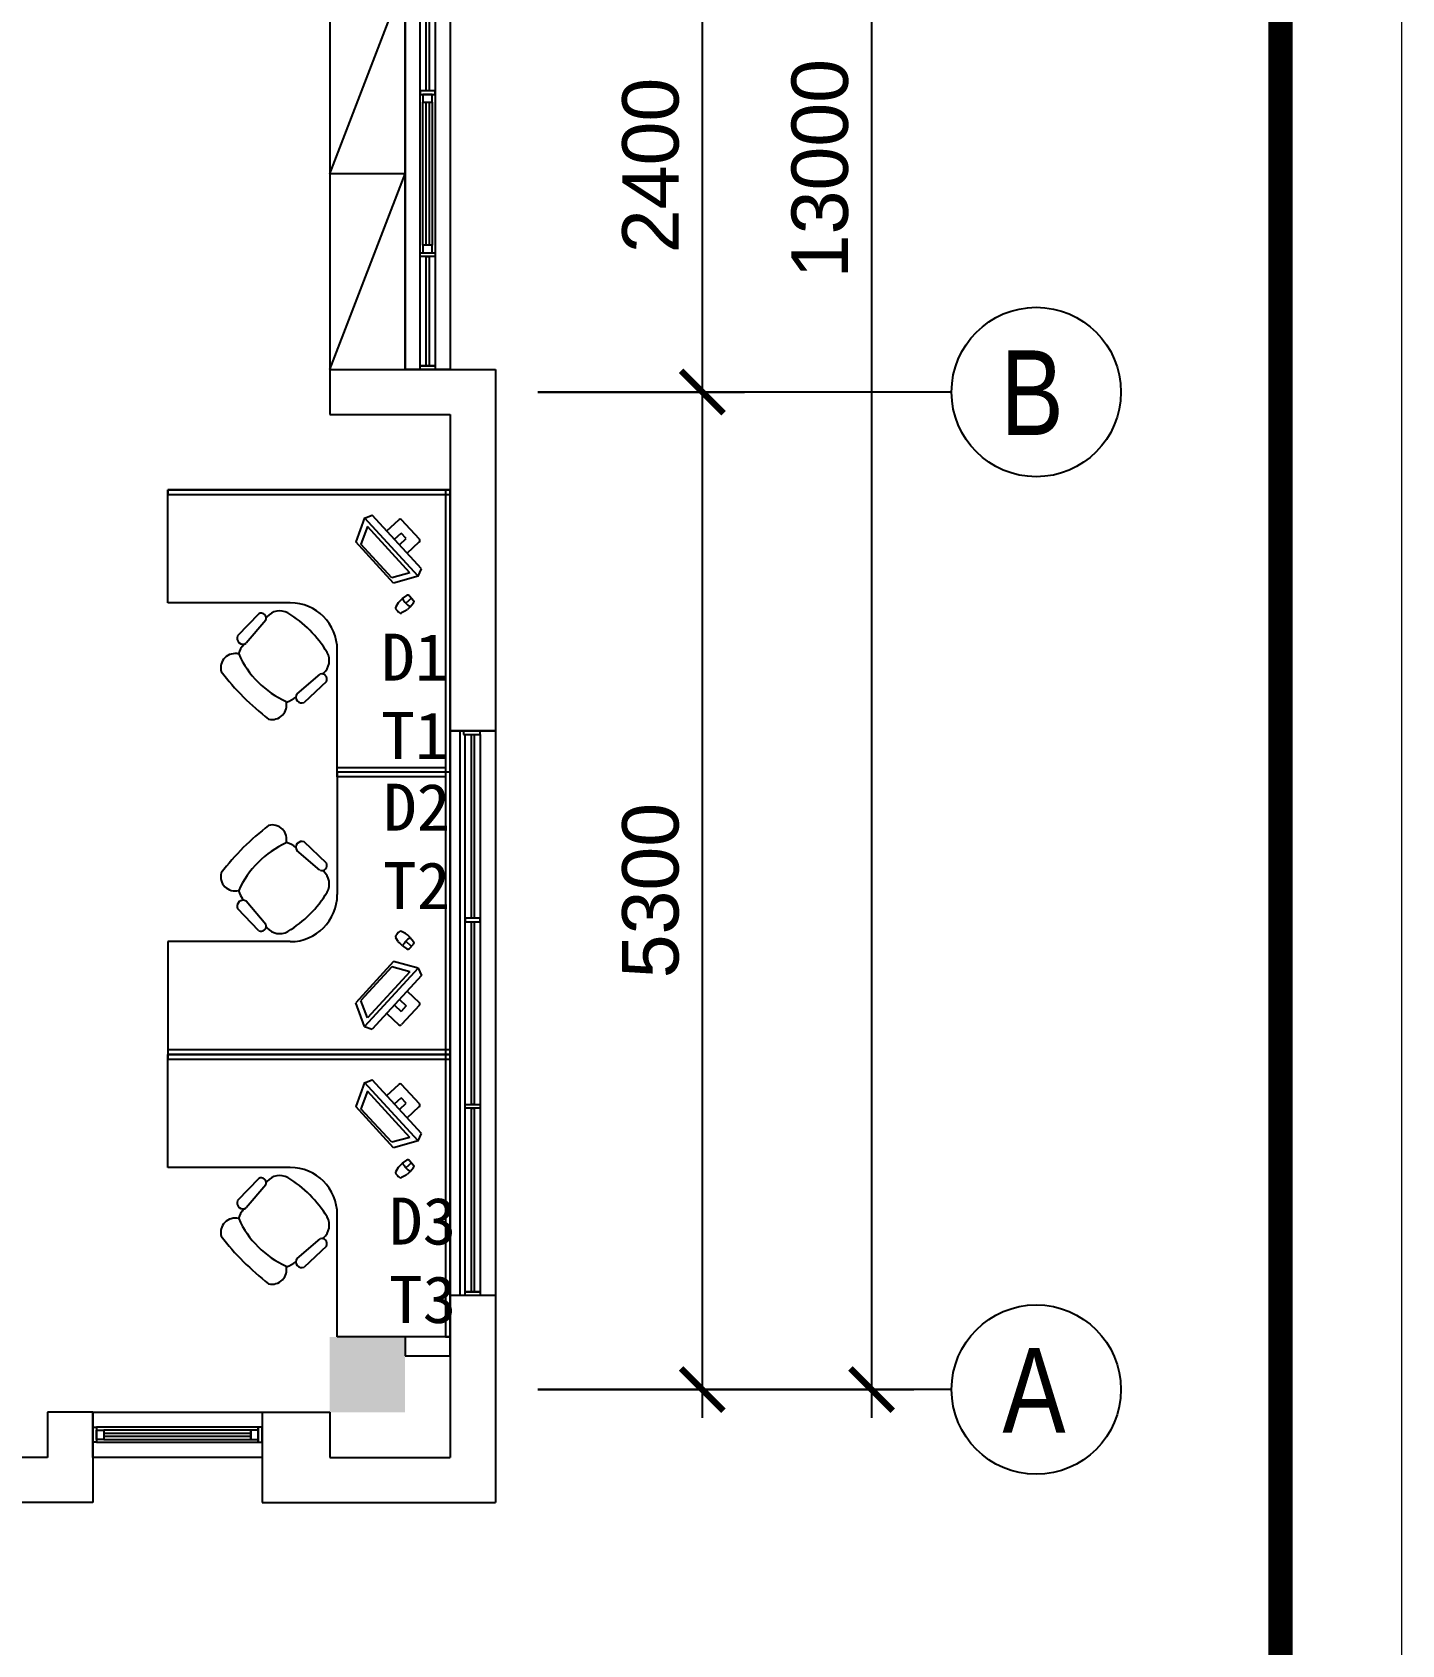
# Model space of a CAD drawing. Header units: millimetres. Extents: x 526420 to 928802, y 401925 to 509768.
# Drawn here: x 646486 to 653764, y 418581 to 427149 of the extents above; entities that cross this region are included whole.
import ezdxf

# ---------------------------------------------------------------- set-up
doc = ezdxf.new("R2010")
doc.units = ezdxf.units.MM
doc.header["$LTSCALE"] = 3000
doc.header["$MEASUREMENT"] = 0
doc.linetypes.add('CENTER', pattern=[2, 1.25, -0.25, 0.25, -0.25])
doc.layers.get('0').update_dxf_attribs({"linetype": 'CONTINUOUS'})
for name, color, linetype in [('A', 7, 'CONTINUOUS'), ('A-GRID', 1, 'CONTINUOUS'), ('D-WALL', 7, 'CONTINUOUS'), ('D-WINDOW', 7, 'CONTINUOUS'), ('P-FURNI-A', 7, 'CONTINUOUS'), ('P-FURNI-I', 7, 'CONTINUOUS'), ('窗台线', 7, 'CONTINUOUS')]:
    doc.layers.add(name, color=color, linetype=linetype)
doc.styles.add('Arial', font='ARIAL.TTF')
doc.styles.get("Standard").update_dxf_attribs({"font": 'romans.shx', "width": 0.65, "bigfont": 'hzfs1.shx'})

msp = doc.modelspace()

# ---------------------------------------------------------------- linework, layer by layer
at = {"color": 0, "linetype": 'ByBlock', "const_width": 33.8}
for points in [[(649934.4, 425349.7), (650159.4, 425124.7)], [(650159.4, 425124.7), (649934.4, 425349.7)], [(649934.4, 420049.7), (650159.4, 419824.7)], [(650834.4, 420049.7), (651059.4, 419824.7)]]:
    msp.add_lwpolyline(points, dxfattribs=at)
at = {"layer": 'A', "linetype": 'ByBlock', "lineweight": 0}
for points in [[(653764.4, 442782.1), (598341.3, 442782.1), (598341.3, 403212.6), (653764.4, 403212.6)], [(598985.8, 403857.1), (653119.9, 403857.1), (653119.9, 442137.7), (598985.8, 442137.7)]]:
    msp.add_lwpolyline(points, close=True, dxfattribs=at)
at = {"layer": 'A', "linetype": 'ByBlock', "lineweight": 0, "const_width": 128.9}
msp.add_lwpolyline([(598985.8, 403857.1), (653119.9, 403857.1), (653119.9, 442137.7), (598985.8, 442137.7)], close=True, dxfattribs=at)
at = {"layer": 'A-GRID', "color": 0, "ltscale": 0.7}
for p, q in [((650946.9, 433087.2), (650946.9, 419787.2)), ((650046.9, 427787.2), (650046.9, 425087.2)), ((650046.9, 425387.2), (650046.9, 419787.2)), ((649171.9, 425237.2), (650271.9, 425237.2)), ((649171.9, 425237.2), (650271.9, 425237.2)), ((649171.9, 419937.2), (650271.9, 419937.2)), ((649171.9, 419937.2), (651171.9, 419937.2))]:
    msp.add_line(p, q, dxfattribs=at)
at = {"layer": 'A-GRID', "color": 0, "linetype": 'CENTER'}
for p, q in [((651371.9, 425237.2), (649171.9, 425237.2)), ((651371.9, 419937.2), (649171.9, 419937.2))]:
    msp.add_line(p, q, dxfattribs=at)
at = {"layer": 'A-GRID', "color": 0, "ltscale": 5}
for centre in [(651821.9, 425237.2), (651821.9, 419937.2)]:
    msp.add_circle(centre, 450, dxfattribs=at)
at = {"layer": 'D-WALL', "color": 0}
for p, q in [((648066.9, 425357.2), (648946.9, 425357.2)), ((648066.9, 425357.2), (648066.9, 425117.2)), ((648946.9, 425357.2), (648946.9, 423437.2)), ((648066.9, 425117.2), (648706.9, 425117.2)), ((648706.9, 425117.2), (648706.9, 423437.7)), ((648946.9, 423437.2), (648707.4, 423437.2)), ((648706.9, 420437.7), (648706.9, 419577.2)), ((648946.9, 420437.2), (648707.4, 420437.2)), ((648946.9, 420437.2), (648946.9, 419337.2)), ((646806.9, 419817.2), (646566.9, 419817.2)), ((646566.9, 419817.2), (646566.9, 419577.2)), ((646806.9, 419817.2), (646806.9, 419337.2)), ((647706.9, 419817.2), (648066.9, 419817.2)), ((647706.9, 419817.2), (647706.9, 419337.2)), ((648066.9, 419817.2), (648066.9, 419577.2)), ((646566.9, 419577.2), (643846.9, 419577.2)), ((648066.9, 419577.2), (648706.9, 419577.2)), ((646806.9, 419337.2), (643846.9, 419337.2)), ((647706.9, 419337.2), (648946.9, 419337.2))]:
    msp.add_line(p, q, dxfattribs=at)
at = {"layer": 'D-WALL', "color": 0, "ltscale": 0.7}
for p, q in [((648707.4, 423437.2), (648707.4, 420437.2)), ((648757.4, 423437.2), (648757.4, 420437.2))]:
    msp.add_line(p, q, dxfattribs=at)
at = {"layer": 'D-WALL', "color": 0}
msp.add_solid([(648066.9, 420217.2), (648466.9, 420217.2), (648066.9, 419817.2), (648466.9, 419817.2)], dxfattribs=at)
at = {"layer": 'D-WINDOW', "color": 0, "ltscale": 0.7}
for p, q in [((648706.9, 427437.2), (648706.9, 425357.2)), ((648546.9, 425377.2), (648546.9, 427417.2)), ((648579.4, 426837.2), (648579.4, 427417.2)), ((648594.4, 427417.2), (648594.4, 426837.2)), ((648626.9, 427417.2), (648626.9, 425377.2)), ((648546.9, 426837.2), (648546.9, 426817.2)), ((648626.9, 426837.2), (648546.9, 426837.2)), ((648594.4, 426837.2), (648579.4, 426837.2)), ((648626.9, 426817.2), (648626.9, 426837.2)), ((648546.9, 426817.2), (648626.9, 426817.2)), ((648561.9, 426817.2), (648561.9, 426777.2)), ((648611.9, 426817.2), (648561.9, 426817.2)), ((648561.9, 426017.2), (648561.9, 426777.2)), ((648561.9, 426777.2), (648611.9, 426777.2)), ((648561.9, 426777.2), (648611.9, 426777.2)), ((648579.4, 426017.2), (648579.4, 426777.2)), ((648579.4, 426777.2), (648594.4, 426777.2)), ((648594.4, 426777.2), (648594.4, 426017.2)), ((648611.9, 426777.2), (648611.9, 426817.2)), ((648611.9, 426777.2), (648611.9, 426017.2)), ((648546.9, 425957.2), (648546.9, 425977.2)), ((648546.9, 425977.2), (648626.9, 425977.2)), ((648561.9, 426017.2), (648561.9, 425977.2)), ((648611.9, 426017.2), (648561.9, 426017.2)), ((648611.9, 426017.2), (648561.9, 426017.2)), ((648561.9, 425977.2), (648611.9, 425977.2)), ((648594.4, 426017.2), (648579.4, 426017.2)), ((648611.9, 425977.2), (648611.9, 426017.2)), ((648626.9, 425977.2), (648626.9, 425957.2)), ((648626.9, 425957.2), (648546.9, 425957.2)), ((648579.4, 425377.2), (648579.4, 425957.2)), ((648579.4, 425957.2), (648594.4, 425957.2)), ((648594.4, 425957.2), (648594.4, 425377.2)), ((648626.9, 425377.2), (648546.9, 425377.2)), ((648546.9, 425357.2), (648546.9, 425377.2)), ((648546.9, 425377.2), (648626.9, 425377.2)), ((648594.4, 425377.2), (648579.4, 425377.2)), ((648626.9, 425377.2), (648626.9, 425357.2)), ((648626.9, 425357.2), (648546.9, 425357.2)), ((648706.9, 420437.2), (648706.9, 423437.2)), ((648706.9, 423437.2), (648946.9, 423437.2)), ((648776.9, 423437.2), (648776.9, 423417.2)), ((648866.9, 423437.2), (648776.9, 423437.2)), ((648776.9, 423417.2), (648866.9, 423417.2)), ((648786.9, 420457.2), (648786.9, 423417.2)), ((648786.9, 423417.2), (648866.9, 423417.2)), ((648819.4, 422442.2), (648819.4, 423417.2)), ((648819.4, 423417.2), (648834.4, 423417.2)), ((648834.4, 423417.2), (648834.4, 422442.2)), ((648866.9, 423417.2), (648866.9, 423437.2)), ((648866.9, 423417.2), (648866.9, 420457.2)), ((648946.9, 423437.2), (648946.9, 420437.2)), ((648786.9, 422442.2), (648786.9, 422422.2)), ((648866.9, 422442.2), (648786.9, 422442.2)), ((648786.9, 422422.2), (648866.9, 422422.2)), ((648834.4, 422442.2), (648819.4, 422442.2)), ((648819.4, 421452.2), (648819.4, 422422.2)), ((648819.4, 422422.2), (648834.4, 422422.2)), ((648834.4, 422422.2), (648834.4, 421452.2)), ((648866.9, 422422.2), (648866.9, 422442.2)), ((648786.9, 421432.2), (648786.9, 421452.2)), ((648786.9, 421452.2), (648866.9, 421452.2)), ((648866.9, 421432.2), (648786.9, 421432.2)), ((648834.4, 421452.2), (648819.4, 421452.2)), ((648819.4, 420457.2), (648819.4, 421432.2)), ((648819.4, 421432.2), (648834.4, 421432.2)), ((648834.4, 421432.2), (648834.4, 420457.2)), ((648866.9, 421452.2), (648866.9, 421432.2)), ((648946.9, 420437.2), (648706.9, 420437.2)), ((648866.9, 420457.2), (648786.9, 420457.2)), ((648786.9, 420437.2), (648786.9, 420457.2)), ((648786.9, 420457.2), (648866.9, 420457.2)), ((648866.9, 420437.2), (648786.9, 420437.2)), ((648834.4, 420457.2), (648819.4, 420457.2)), ((648866.9, 420457.2), (648866.9, 420437.2)), ((646806.9, 419737.2), (646826.9, 419737.2)), ((646806.9, 419657.2), (646806.9, 419737.2)), ((647686.9, 419737.2), (646826.9, 419737.2)), ((646826.9, 419737.2), (646826.9, 419657.2)), ((646826.9, 419737.2), (646826.9, 419657.2)), ((646826.9, 419722.2), (646866.9, 419722.2)), ((646826.9, 419672.2), (646826.9, 419722.2)), ((647646.9, 419722.2), (646866.9, 419722.2)), ((646866.9, 419722.2), (646866.9, 419672.2)), ((646866.9, 419722.2), (646866.9, 419672.2)), ((647646.9, 419672.2), (647646.9, 419722.2)), ((647686.9, 419722.2), (647646.9, 419722.2)), ((647646.9, 419722.2), (647646.9, 419672.2)), ((647686.9, 419657.2), (647686.9, 419737.2)), ((647706.9, 419737.2), (647686.9, 419737.2)), ((647686.9, 419737.2), (647686.9, 419657.2)), ((647686.9, 419672.2), (647686.9, 419722.2)), ((647706.9, 419657.2), (647706.9, 419737.2)), ((646826.9, 419657.2), (646806.9, 419657.2)), ((646866.9, 419672.2), (646826.9, 419672.2)), ((646826.9, 419657.2), (647686.9, 419657.2)), ((647646.9, 419704.7), (646866.9, 419704.7)), ((646866.9, 419704.7), (646866.9, 419689.7)), ((646866.9, 419689.7), (647646.9, 419689.7)), ((646866.9, 419672.2), (647646.9, 419672.2)), ((647646.9, 419689.7), (647646.9, 419704.7)), ((647646.9, 419672.2), (647686.9, 419672.2)), ((647686.9, 419657.2), (647706.9, 419657.2)), ((647706.9, 419577.2), (646806.9, 419577.2))]:
    msp.add_line(p, q, dxfattribs=at)
at = {"layer": 'P-FURNI-A', "color": 0, "ltscale": 100}
for p, q in [((648706.9, 420217.2), (648466.9, 420217.2)), ((648466.9, 420217.2), (648466.9, 420117.2)), ((648706.9, 420217.2), (648466.9, 420217.2)), ((648466.9, 420217.2), (648466.9, 420117.2)), ((648706.9, 420117.2), (648706.9, 420217.2)), ((648706.9, 420117.2), (648706.9, 420217.2)), ((648466.9, 420117.2), (648706.9, 420117.2)), ((648466.9, 420117.2), (648706.9, 420117.2))]:
    msp.add_line(p, q, dxfattribs=at)
at = {"layer": 'P-FURNI-I', "color": 0, "ltscale": 100}
for p, q in [((648066.9, 427437.2), (648066.9, 425357.2)), ((648066.9, 426397.2), (648466.9, 427437.2)), ((648466.9, 427437.2), (648466.9, 425357.2)), ((648466.9, 426397.2), (648066.9, 426397.2)), ((648066.9, 425357.2), (648466.9, 426397.2))]:
    msp.add_line(p, q, dxfattribs=at)
at = {"layer": 'P-FURNI-I', "color": 0}
for p, q in [((647206.9, 424717.2), (647206.9, 424692.2)), ((648706.9, 424717.2), (647206.9, 424717.2)), ((647206.9, 424117.2), (647206.9, 424717.2)), ((647206.9, 424717.2), (648706.9, 424717.2)), ((647206.9, 424692.2), (648706.9, 424692.2)), ((648706.9, 424717.2), (648681.9, 424717.2)), ((648681.9, 424717.2), (648681.9, 421717.2)), ((648706.9, 424692.2), (648706.9, 424717.2)), ((648706.9, 421717.2), (648706.9, 424717.2)), ((648706.9, 424717.2), (648706.9, 423217.2)), ((648706.9, 424717.2), (648706.9, 424717.2)), ((648252.2, 424568.2), (648205.2, 424441.8)), ((648267.1, 424522.2), (648232.7, 424429.6)), ((648536.3, 424258.3), (648252.1, 424568.1)), ((648252.4, 424567.8), (648293, 424582.7)), ((648491.9, 424277.2), (648267.1, 424522.2)), ((648554.7, 424297.5), (648293, 424582.7)), ((648406.4, 424222.4), (648205.2, 424441.8)), ((648396.6, 424250.9), (648232.7, 424429.6)), ((648491.9, 424277.2), (648396.6, 424250.9)), ((648536.3, 424258.3), (648406.4, 424222.4)), ((648536.3, 424258.3), (648554.7, 424297.5)), ((647856.9, 424117.2), (647206.9, 424117.2)), ((647689.2, 424059.4), (647577.2, 423941.2)), ((647727.9, 424025.3), (647623.3, 423902.1)), ((647733.3, 424043), (647729.1, 424038.2)), ((648106.9, 423217.2), (648106.9, 423867.2)), ((648015, 423738.2), (647891.8, 423633.6)), ((648032.7, 423743.6), (648027.9, 423739.4)), ((648032.7, 423743.6), (648028, 423739.4)), ((648049.1, 423699.5), (647930.9, 423587.6)), ((648106.9, 423192.2), (648106.9, 423242.2)), ((648106.9, 423242.2), (648681.9, 423242.2)), ((648681.9, 423242.2), (648681.9, 423192.2)), ((648706.9, 423217.2), (648106.9, 423217.2)), ((648706.9, 423217.2), (648106.9, 423217.2)), ((648106.9, 423217.2), (648106.9, 422567.2)), ((648681.9, 423192.2), (648106.9, 423192.2)), ((648706.9, 421717.2), (648706.9, 423217.2)), ((648015, 422696.2), (647891.8, 422800.8)), ((648049.1, 422734.9), (647930.9, 422846.8)), ((648032.7, 422690.8), (648027.9, 422694.9)), ((648032.7, 422690.8), (648028, 422695)), ((647689.2, 422375), (647577.2, 422493.1)), ((647727.9, 422409), (647623.3, 422532.2)), ((647733.3, 422391.3), (647729.1, 422396.2)), ((647856.9, 422317.2), (647206.9, 422317.2)), ((647206.9, 422317.2), (647206.9, 421717.2)), ((648406.4, 422211.9), (648205.2, 421992.6)), ((648536.3, 422176), (648406.4, 422211.9)), ((648396.6, 422183.5), (648232.7, 422004.8)), ((648536.3, 422176), (648252.1, 421866.3)), ((648491.9, 422157.2), (648267.1, 421912.1)), ((648554.7, 422136.8), (648293, 421851.7)), ((648491.9, 422157.2), (648396.6, 422183.5)), ((648536.3, 422176), (648554.7, 422136.8)), ((648252.2, 421866.2), (648205.2, 421992.6)), ((648267.1, 421912.1), (648232.7, 422004.8)), ((648252.4, 421866.5), (648293, 421851.7)), ((647206.9, 421742.2), (647206.9, 421717.2)), ((648706.9, 421742.2), (647206.9, 421742.2)), ((647206.9, 421717.2), (648706.9, 421717.2)), ((647206.9, 421717.2), (648706.9, 421717.2)), ((647206.9, 421717.2), (647206.9, 421692.2)), ((648706.9, 421717.2), (647206.9, 421717.2)), ((647206.9, 421117.2), (647206.9, 421717.2)), ((647206.9, 421717.2), (648706.9, 421717.2)), ((647206.9, 421692.2), (648706.9, 421692.2)), ((648681.9, 421717.2), (648706.9, 421717.2)), ((648706.9, 421717.2), (648681.9, 421717.2)), ((648681.9, 421717.2), (648681.9, 420217.2)), ((648706.9, 421717.2), (648706.9, 421742.2)), ((648706.9, 421717.2), (648706.9, 421717.2)), ((648706.9, 421692.2), (648706.9, 421717.2)), ((648706.9, 420217.2), (648706.9, 421717.2)), ((648706.9, 421717.2), (648706.9, 420217.2)), ((648706.9, 421717.2), (648706.9, 421717.2)), ((648252.2, 421568.2), (648205.2, 421441.8)), ((648267.1, 421522.2), (648232.7, 421429.6)), ((648536.3, 421258.3), (648252.1, 421568.1)), ((648252.4, 421567.8), (648293, 421582.7)), ((648491.9, 421277.2), (648267.1, 421522.2)), ((648554.7, 421297.5), (648293, 421582.7)), ((648406.4, 421222.4), (648205.2, 421441.8)), ((648396.6, 421250.9), (648232.7, 421429.6)), ((648491.9, 421277.2), (648396.6, 421250.9)), ((648536.3, 421258.3), (648406.4, 421222.4)), ((648536.3, 421258.3), (648554.7, 421297.5)), ((647856.9, 421117.2), (647206.9, 421117.2)), ((647689.2, 421059.4), (647577.2, 420941.2)), ((647727.9, 421025.3), (647623.3, 420902.1)), ((647733.3, 421043), (647729.1, 421038.2)), ((648106.9, 420217.2), (648106.9, 420867.2)), ((648015, 420738.2), (647891.8, 420633.6)), ((648032.7, 420743.6), (648027.9, 420739.4)), ((648032.7, 420743.6), (648028, 420739.4)), ((648049.1, 420699.5), (647930.9, 420587.6)), ((648706.9, 420217.2), (648106.9, 420217.2)), ((648681.9, 420217.2), (648706.9, 420217.2))]:
    msp.add_line(p, q, dxfattribs=at)
at = {"layer": 'P-FURNI-I', "color": 0, "linetype": 'ByBlock'}
for p, q in [((648369.8, 424499.1), (648434.5, 424558.5)), ((648543.3, 424454.7), (648448.6, 424557.9)), ((648410.3, 424454.9), (648446.4, 424487.9)), ((648437.4, 424425.4), (648473.4, 424458.5)), ((648473.4, 424458.5), (648446.4, 424487.9)), ((648477.9, 424381.2), (648542.7, 424440.6)), ((648430.9, 424116.4), (648417.8, 424096.3)), ((648453.9, 424139.6), (648439, 424125.9)), ((648453.9, 424139.6), (648477.2, 424155.6)), ((648501.2, 424142.2), (648471.7, 424115.2)), ((648494.5, 424095.4), (648479.5, 424081.7)), ((648490.3, 424154.1), (648512.1, 424130.4)), ((648494.5, 424095.4), (648512.4, 424117.3)), ((648469.4, 424074.5), (648448.2, 424063.2)), ((648469.4, 422359.9), (648448.2, 422371.2)), ((648430.9, 422318), (648417.8, 422338)), ((648453.9, 422294.7), (648439, 422308.4)), ((648453.9, 422294.7), (648477.2, 422278.7)), ((648501.2, 422292.1), (648471.7, 422319.2)), ((648494.5, 422338.9), (648479.5, 422352.7)), ((648490.3, 422280.2), (648512.1, 422304)), ((648494.5, 422338.9), (648512.4, 422317.1)), ((648477.9, 422053.2), (648542.7, 421993.8)), ((648410.3, 421979.5), (648446.4, 421946.4)), ((648437.4, 422009), (648473.4, 421975.9)), ((648473.4, 421975.9), (648446.4, 421946.4)), ((648543.3, 421979.7), (648448.6, 421876.5)), ((648369.8, 421935.3), (648434.5, 421875.9)), ((648369.8, 421499.1), (648434.5, 421558.5)), ((648543.3, 421454.7), (648448.6, 421557.9)), ((648410.3, 421454.9), (648446.4, 421487.9)), ((648437.4, 421425.4), (648473.4, 421458.5)), ((648473.4, 421458.5), (648446.4, 421487.9)), ((648477.9, 421381.2), (648542.7, 421440.6)), ((648430.9, 421116.4), (648417.8, 421096.3)), ((648453.9, 421139.6), (648439, 421125.9)), ((648453.9, 421139.6), (648477.2, 421155.6)), ((648501.2, 421142.2), (648471.7, 421115.2)), ((648494.5, 421095.4), (648479.5, 421081.7)), ((648490.3, 421154.1), (648512.1, 421130.4)), ((648494.5, 421095.4), (648512.4, 421117.3)), ((648469.4, 421074.5), (648448.2, 421063.2))]:
    msp.add_line(p, q, dxfattribs=at)
for centre, radius, start, end in [((648441.3, 424551.1), 10, 42.52965, 132.52965), ((648535.9, 424447.9), 10, 312.52965, 42.52965), ((648426.2, 424090.8), 10, 146.87305, 222.52965), ((648491.6, 424133.5), 88, 214.1588, 230.90049), ((648472.8, 424089.1), 50, 132.52965, 146.87305), ((648569.8, 424205.2), 133.1, 209.50646, 235.55283), ((648445.7, 424118.5), 50, 298.18624, 312.52965), ((648482.9, 424147.4), 10, 42.52965, 124.42662), ((648504.7, 424123.6), 10, 320.63267, 42.52965), ((648443.5, 424072), 10, 222.52965, 298.18624), ((648491.6, 422300.8), 88, 129.09951, 145.8412), ((648443.5, 422362.4), 10, 61.81376, 137.47035), ((648426.2, 422343.5), 10, 137.47035, 213.12695), ((648472.8, 422345.3), 50, 213.12695, 227.47035), ((648569.8, 422229.2), 133.1, 124.44717, 150.49354), ((648445.7, 422315.8), 50, 47.47035, 61.81376), ((648482.9, 422287), 10, 235.57338, 317.47035), ((648504.7, 422310.7), 10, 317.47035, 39.36733), ((648535.9, 421986.4), 10, 317.47035, 47.47035), ((648441.3, 421883.3), 10, 227.47035, 317.47035), ((648441.3, 421551.1), 10, 42.52965, 132.52965), ((648535.9, 421447.9), 10, 312.52965, 42.52965), ((648426.2, 421090.8), 10, 146.87305, 222.52965), ((648491.6, 421133.5), 88, 214.1588, 230.90049), ((648472.8, 421089.1), 50, 132.52965, 146.87305), ((648569.8, 421205.2), 133.1, 209.50646, 235.55283), ((648445.7, 421118.5), 50, 298.18624, 312.52965), ((648482.9, 421147.4), 10, 42.52965, 124.42662), ((648504.7, 421123.6), 10, 320.63267, 42.52965), ((648443.5, 421072), 10, 222.52965, 298.18624)]:
    msp.add_arc(centre, radius, start, end, dxfattribs=at)
at = {"layer": 'P-FURNI-I', "color": 0}
for centre, radius, start, end in [((647856.9, 423867.2), 250, 0.00002, 89.99998), ((647701.5, 424034.4), 27.9, 341.04311, 116.28384), ((647801.1, 423986.1), 88.6, 61.10866, 140), ((647519.9, 423530.2), 624.1, 31.27501, 58.72499), ((647606.4, 423928.9), 31.7, 157.15642, 302.13371), ((647563.5, 423771.4), 76.4, 75.39269, 194.60731), ((647749.3, 423789.1), 177.1, 142.33471, 161.21221), ((648041.2, 424051.5), 502.6, 204.20895, 245.79105), ((647975.8, 423811.4), 88.6, 310, 28.89134), ((648585.8, 424596.1), 1383.5, 217.59073, 232.40927), ((648024.1, 423711.8), 27.9, 333.71616, 108.95689), ((647761.1, 423573.8), 76.4, 255.39269, 14.60731), ((647780.6, 423757.8), 177.1, 288.61801, 306.90476), ((647918.6, 423616.7), 31.7, 147.86629, 292.84358), ((648585.8, 421838.3), 1383.5, 127.59073, 142.40927), ((647761.1, 422860.6), 76.4, 345.39269, 104.60731), ((648041.2, 422382.9), 502.6, 114.20895, 155.79105), ((647780.6, 422676.5), 177.1, 53.09524, 71.38199), ((647918.6, 422817.6), 31.7, 67.15642, 212.13371), ((648024.1, 422722.5), 27.9, 251.04311, 26.28384), ((647563.5, 422663), 76.4, 165.39269, 284.60731), ((647975.8, 422622.9), 88.6, 331.10866, 50), ((647606.4, 422505.4), 31.7, 57.86629, 202.84358), ((647749.3, 422645.2), 177.1, 198.78779, 217.66529), ((647519.9, 422904.2), 624.1, 301.27501, 328.72499), ((647856.9, 422567.2), 250, 270.00002, 359.99998), ((647701.5, 422400), 27.9, 243.71616, 18.95689), ((647801.1, 422448.3), 88.6, 220, 298.89134), ((647856.9, 420867.2), 250, 0.00002, 89.99998), ((647701.5, 421034.4), 27.9, 341.04311, 116.28384), ((647801.1, 420986.1), 88.6, 61.10866, 140), ((647519.9, 420530.2), 624.1, 31.27501, 58.72499), ((647606.4, 420928.9), 31.7, 157.15642, 302.13371), ((647563.5, 420771.4), 76.4, 75.39269, 194.60731), ((647749.3, 420789.1), 177.1, 142.33471, 161.21221), ((648041.2, 421051.5), 502.6, 204.20895, 245.79105), ((647975.8, 420811.4), 88.6, 310, 28.89134), ((648585.8, 421596.1), 1383.5, 217.59073, 232.40927), ((648024.1, 420711.8), 27.9, 333.71616, 108.95689), ((647761.1, 420573.8), 76.4, 255.39269, 14.60731), ((647780.6, 420757.8), 177.1, 288.61801, 306.90476), ((647918.6, 420616.7), 31.7, 147.86629, 292.84358)]:
    msp.add_arc(centre, radius, start, end, dxfattribs=at)
at = {"layer": '窗台线', "color": 0, "ltscale": 0.7}
for p, q in [((648466.9, 425357.2), (648466.9, 427437.2)), ((648706.9, 425357.2), (648466.9, 425357.2)), ((646806.9, 419817.2), (647706.9, 419817.2)), ((646806.9, 419577.2), (646806.9, 419817.2)), ((647706.9, 419817.2), (647706.9, 419577.2))]:
    msp.add_line(p, q, dxfattribs=at)

# ---------------------------------------------------------------- texts
at = {"layer": 'A-GRID', "color": 0, "style": 'Arial'}
for s, p in [('13000', (650820.9, 425841.7)), ('2400', (649921.1, 425974.9)), ('5300', (649920.9, 422122.3))]:
    msp.add_text(s, height=300, rotation=90, dxfattribs=at).set_placement(p)
at = {"layer": 'A-GRID', "color": 0, "style": 'Arial', "width": 0.8}
for s, p in [('B', (651632.1, 425008.8)), ('A', (651642.2, 419708.8))]:
    msp.add_text(s, height=450, dxfattribs=at).set_placement(p)
at = {"layer": 'P-FURNI-I', "color": 6, "ltscale": 0.7, "char_height": 250, "width": 339.372, "attachment_point": 1}
for s, insert in [('{\\fKaiTi_GB2312|b0|i0|c134|p49;\\W1.05;\\C3;D1\\PT1}', (648340.4, 423953.8)), ('{\\fKaiTi_GB2312|b0|i0|c134|p49;\\W1.05;\\C3;D2\\PT2}', (648350.4, 423156.5)), ('{\\fKaiTi_GB2312|b0|i0|c134|p49;\\W1.05;\\C3;D3\\PT3}', (648382, 420957.6))]:
    msp.add_mtext(s, dxfattribs=dict(at, insert=insert))

doc.saveas('drawing.dxf')
